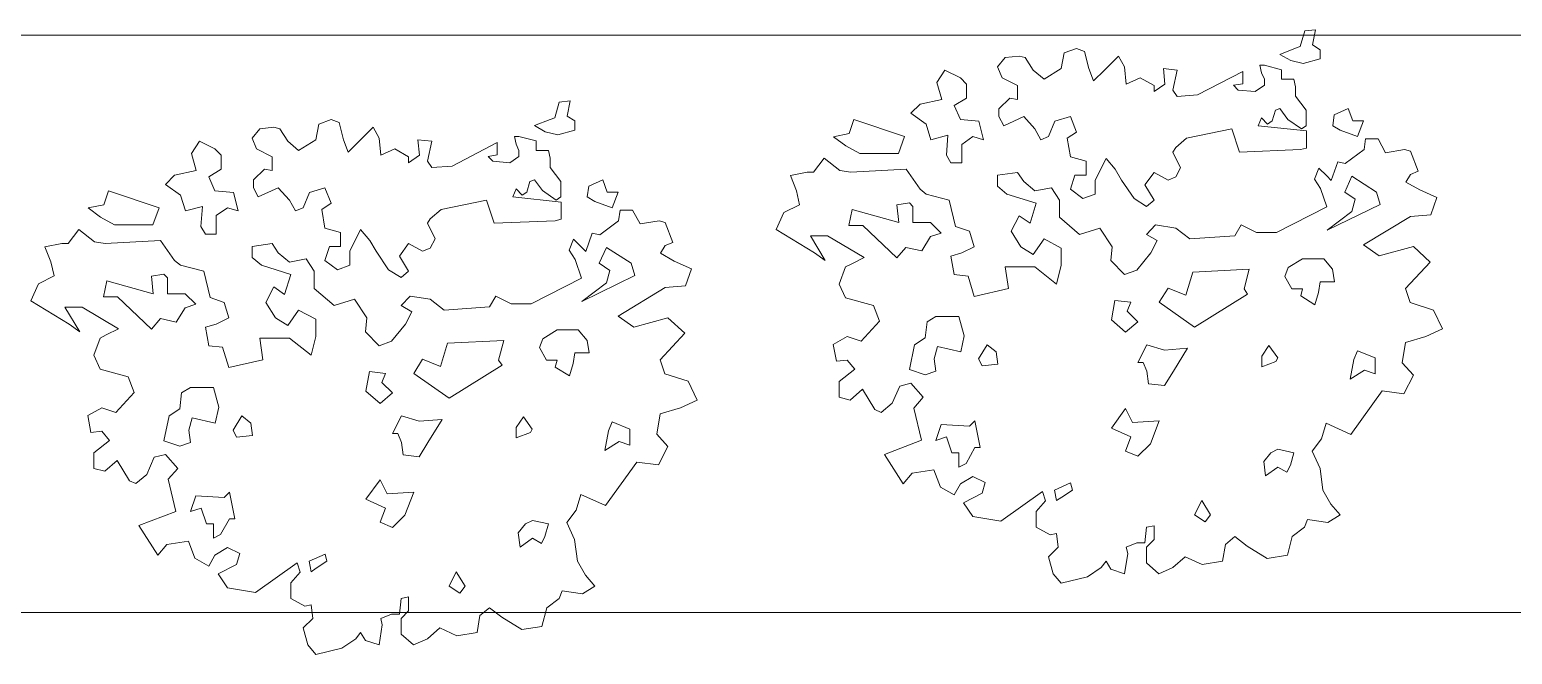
# Model space of a CAD drawing. Header units: inches. Extents: x 5 to 136470, y 9 to 138066.
# Drawn here: x 87466 to 89005, y 29167 to 29817 of the extents above; entities that cross this region are included whole.
import ezdxf

# ---------------------------------------------------------------- set-up
doc = ezdxf.new("R2010")
doc.units = ezdxf.units.IN
doc.header["$MEASUREMENT"] = 0
doc.layers.add('partition', color=253, linetype='Continuous', lineweight=5)
doc.layers.add('TREES', color=72, linetype='Continuous', lineweight=5, transparency=0.05)
doc.styles.add('ROMANS', font='', dxfattribs={"width": 0.8})
doc.styles.get('ROMANS').set_extended_font_data('VNI-Avo')

# ---------------------------------------------------------------- blocks, each defined once
blk = doc.blocks.new('A$C7b2e77e3')
at = {"layer": 'partition'}
for p, q in [((34066.5, 18205.8), (27393.4, 18205.8)), ((34066.5, 17605.8), (27993.4, 17605.8))]:
    blk.add_line(p, q, dxfattribs=at)
at = {"layer": 'TREES'}
for p, q in [((30505.2, 18171.2), (30508.2, 18187.4)), ((30508.2, 18187.4), (30521.1, 18192.1)), ((30521.1, 18192.1), (30529.3, 18189)), ((30529.3, 18189), (30534, 18171.2)), ((30439.2, 18172.9), (30447.1, 18182.5)), ((30443.8, 18161.6), (30439.2, 18172.9)), ((30447.1, 18182.5), (30461.6, 18184.1)), ((30461.6, 18184.1), (30467.9, 18182.5)), ((30467.9, 18182.5), (30476.2, 18169.6)), ((30487.4, 18160), (30505.2, 18171.2)), ((30534, 18171.2), (30538.9, 18158.3)), ((30550.2, 18169.6), (30564.7, 18184.1)), ((30564.7, 18184.1), (30571, 18172.9)), ((30571, 18172.9), (30572.6, 18155)), ((30611.3, 18171.2), (30625.8, 18169.6)), ((30612.9, 18155), (30611.3, 18171.2)), ((30713.2, 18166.6), (30711.5, 18174.5)), ((30711.5, 18174.5), (30716.2, 18174.5)), ((30716.2, 18174.5), (30734, 18169.9)), ((30460, 18153.4), (30443.8, 18161.6)), ((30476.2, 18169.6), (30487.4, 18160)), ((30538.9, 18158.3), (30550.2, 18169.6)), ((30572.6, 18155), (30587.2, 18161.6)), ((30587.2, 18161.6), (30601.7, 18153.4)), ((30625.8, 18169.6), (30621.2, 18148.7)), ((30646.9, 18143.8), (30693.7, 18168.2)), ((30693.7, 18168.2), (30693.7, 18155.3)), ((30716.2, 18160), (30713.2, 18166.6)), ((30716.2, 18153.7), (30716.2, 18160)), ((30734, 18169.9), (30734, 18160)), ((30734, 18160), (30746.9, 18160)), ((30746.9, 18160), (30748.5, 18152)), ((30440.5, 18129.3), (30452, 18140.5)), ((30452, 18140.5), (30460, 18139.1)), ((30460, 18139.1), (30460, 18153.4)), ((30601.7, 18147.1), (30612.9, 18155)), ((30601.7, 18153.4), (30601.7, 18147.1)), ((30621.2, 18148.7), (30625.8, 18142.2)), ((30625.8, 18142.2), (30646.9, 18143.8)), ((30693.7, 18155.3), (30684.1, 18153.7)), ((30684.1, 18153.7), (30689, 18148.7)), ((30689, 18148.7), (30706.6, 18147.1)), ((30706.6, 18147.1), (30716.2, 18153.7)), ((30748.5, 18152), (30748.5, 18142.4)), ((30748.5, 18142.4), (30759.7, 18127.9)), ((30440.5, 18121.3), (30440.5, 18129.3)), ((30727.7, 18127.9), (30724.4, 18116.7)), ((30732.3, 18129.6), (30727.7, 18127.9)), ((30740.6, 18118.3), (30732.3, 18129.6)), ((30759.7, 18127.9), (30759.7, 18111.7)), ((29672.9, 18108.5), (29687.5, 18110.1)), ((29687.5, 18110.1), (29693.8, 18108.5)), ((29731, 18097.2), (29734.1, 18113.4)), ((29734.1, 18113.4), (29746.9, 18118.1)), ((29746.9, 18118.1), (29755.2, 18115)), ((29755.2, 18115), (29759.8, 18097.2)), ((29776, 18095.6), (29790.5, 18110.1)), ((29790.5, 18110.1), (29796.8, 18098.9)), ((30445.5, 18111.7), (30440.5, 18121.3)), ((30466.3, 18121.3), (30445.5, 18111.7)), ((30477.8, 18108.4), (30466.3, 18121.3)), ((30498.6, 18116.4), (30492.1, 18100.5)), ((30514.8, 18121.3), (30498.6, 18116.4)), ((30521.1, 18105.1), (30514.8, 18121.3)), ((30713.2, 18120), (30709.9, 18111.7)), ((30709.9, 18111.7), (30760, 18106.4)), ((30719.5, 18113.4), (30713.2, 18120)), ((30724.4, 18116.7), (30719.5, 18113.4)), ((30754.8, 18108.4), (30740.6, 18118.3)), ((30759.7, 18111.7), (30754.8, 18108.4)), ((29665, 18098.9), (29672.9, 18108.5)), ((29669.6, 18087.6), (29665, 18098.9)), ((29693.8, 18108.5), (29702, 18095.6)), ((29702, 18095.6), (29713.2, 18086)), ((29713.2, 18086), (29731, 18097.2)), ((29759.8, 18097.2), (29764.8, 18084.3)), ((29764.8, 18084.3), (29776, 18095.6)), ((29796.8, 18098.9), (29798.5, 18081)), ((29837.1, 18097.2), (29851.6, 18095.6)), ((29838.8, 18081), (29837.1, 18097.2)), ((29851.6, 18095.6), (29847, 18074.7)), ((29872.7, 18069.8), (29919.5, 18094.2)), ((29919.5, 18094.2), (29919.5, 18081.3)), ((29939, 18092.6), (29937.3, 18100.5)), ((29937.3, 18100.5), (29942, 18100.5)), ((29942, 18100.5), (29959.8, 18095.9)), ((29959.8, 18095.9), (29959.8, 18086)), ((30484.1, 18097.2), (30477.8, 18108.4)), ((30492.1, 18100.5), (30484.1, 18097.2)), ((30511.5, 18098.8), (30521.1, 18105.1)), ((30514.8, 18079.4), (30511.5, 18098.8)), ((30635.4, 18098.8), (30624.2, 18089)), ((30682.5, 18108.4), (30635.4, 18098.8)), ((30690.4, 18084.3), (30682.5, 18108.4)), ((30760, 18106.4), (30760, 18088.5)), ((30819.8, 18086.9), (30821.4, 18098.1)), ((30821.4, 18098.1), (30834.3, 18098.1)), ((30834.3, 18098.1), (30842.2, 18083.6)), ((29685.8, 18079.4), (29669.6, 18087.6)), ((29685.8, 18065.1), (29685.8, 18079.4)), ((29798.5, 18081), (29813, 18087.6)), ((29813, 18087.6), (29827.5, 18079.4)), ((29827.5, 18073.1), (29838.8, 18081)), ((29827.5, 18079.4), (29827.5, 18073.1)), ((29919.5, 18081.3), (29909.9, 18079.7)), ((29909.9, 18079.7), (29914.9, 18074.7)), ((29932.4, 18073.1), (29942, 18079.7)), ((29942, 18086), (29939, 18092.6)), ((29942, 18079.7), (29942, 18086)), ((29959.8, 18086), (29972.7, 18086)), ((29972.7, 18086), (29974.3, 18078)), ((30531, 18074.7), (30514.8, 18079.4)), ((30624.2, 18089), (30621.2, 18084.3)), ((30621.2, 18084.3), (30629.1, 18068.1)), ((30753.7, 18086.9), (30690.4, 18084.3)), ((30760, 18088.5), (30753.7, 18086.9)), ((30800.3, 18072.4), (30819.8, 18086.9)), ((30842.2, 18083.6), (30861.7, 18086.9)), ((30861.7, 18086.9), (30868, 18085.2)), ((30868, 18085.2), (30876, 18064.4)), ((29666.4, 18055.3), (29677.9, 18066.5)), ((29677.9, 18066.5), (29685.8, 18065.1)), ((29847, 18074.7), (29851.6, 18068.2)), ((29851.6, 18068.2), (29872.7, 18069.8)), ((29914.9, 18074.7), (29932.4, 18073.1)), ((29974.3, 18078), (29974.3, 18068.4)), ((29974.3, 18068.4), (29985.6, 18053.9)), ((30223.9, 18060), (30241.4, 18063.3)), ((30241.4, 18063.3), (30248, 18063.3)), ((30248, 18063.3), (30259.2, 18077.9)), ((30259.2, 18077.9), (30275.4, 18065)), ((30275.4, 18065), (30286.6, 18063.3)), ((30286.6, 18063.3), (30344.1, 18066.5)), ((30344.1, 18066.5), (30358.6, 18045.6)), ((30531, 18060.2), (30531, 18074.7)), ((30551.8, 18077.7), (30540.6, 18055.2)), ((30561.4, 18066.5), (30551.8, 18077.7)), ((30568, 18055.2), (30561.4, 18066.5)), ((30629.1, 18068.1), (30624.2, 18058.5)), ((30768.2, 18056.2), (30772.9, 18067.7)), ((30772.9, 18067.7), (30781.1, 18059.5)), ((30785.7, 18054.9), (30792.4, 18074)), ((30792.4, 18074), (30800.3, 18072.4)), ((30876, 18064.4), (30868, 18061.1)), ((29666.4, 18047.3), (29666.4, 18055.3)), ((29953.5, 18053.9), (29950.2, 18042.7)), ((29958.2, 18055.6), (29953.5, 18053.9)), ((29966.4, 18044.3), (29958.2, 18055.6)), ((29985.6, 18053.9), (29985.6, 18037.7)), ((30230.2, 18044.1), (30223.9, 18060)), ((30439.2, 18060.2), (30460, 18063.2)), ((30439.2, 18048.9), (30439.2, 18060.2)), ((30448.8, 18040.7), (30439.2, 18048.9)), ((30460, 18063.2), (30466.3, 18053.6)), ((30466.3, 18053.6), (30477.8, 18044)), ((30514.8, 18045.6), (30519.5, 18060.2)), ((30519.5, 18060.2), (30531, 18060.2)), ((30540.6, 18055.2), (30540.6, 18040.7)), ((30580.9, 18036), (30568, 18055.2)), ((30601.7, 18063.2), (30592.1, 18050.3)), ((30592.1, 18050.3), (30601.7, 18034.4)), ((30616.2, 18055.2), (30601.7, 18063.2)), ((30624.2, 18058.5), (30616.2, 18055.2)), ((30774.5, 18046.6), (30768.2, 18056.2)), ((30781.1, 18059.5), (30785.7, 18054.9)), ((30868, 18061.1), (30863.1, 18053.2)), ((30863.1, 18053.2), (30877.6, 18044.9)), ((29671.3, 18037.7), (29666.4, 18047.3)), ((29692.1, 18047.3), (29671.3, 18037.7)), ((29703.6, 18034.4), (29692.1, 18047.3)), ((29709.9, 18023.2), (29703.6, 18034.4)), ((29724.5, 18042.4), (29717.9, 18026.5)), ((29740.6, 18047.3), (29724.5, 18042.4)), ((29746.9, 18031.1), (29740.6, 18047.3)), ((29908.3, 18034.4), (29861.2, 18024.8)), ((29916.2, 18010.3), (29908.3, 18034.4)), ((29939, 18046), (29935.7, 18037.7)), ((29935.7, 18037.7), (29985.8, 18032.4)), ((29945.3, 18039.4), (29939, 18046)), ((29950.2, 18042.7), (29945.3, 18039.4)), ((29980.6, 18034.4), (29966.4, 18044.3)), ((29985.6, 18037.7), (29980.6, 18034.4)), ((30233.4, 18029.6), (30230.2, 18044.1)), ((30358.6, 18045.6), (30364.9, 18040.7)), ((30364.9, 18040.7), (30389, 18034.4)), ((30389, 18034.4), (30395.6, 18007)), ((30479.2, 18031.1), (30448.8, 18040.7)), ((30477.8, 18044), (30495.3, 18047.3)), ((30495.3, 18047.3), (30503.6, 18034.4)), ((30503.6, 18034.4), (30503.6, 18016.6)), ((30527.7, 18036), (30514.8, 18045.6)), ((30540.6, 18040.7), (30527.7, 18036)), ((30593.7, 18027.8), (30580.9, 18036)), ((30601.7, 18034.4), (30593.7, 18027.8)), ((30781.1, 18027.4), (30774.5, 18046.6)), ((30877.6, 18044.9), (30895.4, 18037)), ((30895.4, 18037), (30889.1, 18019.2)), ((29717.9, 18026.5), (29709.9, 18023.2)), ((29737.3, 18024.8), (29746.9, 18031.1)), ((29740.6, 18005.4), (29737.3, 18024.8)), ((29861.2, 18024.8), (29850, 18015)), ((29985.8, 18032.4), (29985.8, 18014.5)), ((30045.6, 18012.9), (30047.2, 18024.1)), ((30047.2, 18024.1), (30060.1, 18024.1)), ((30060.1, 18024.1), (30068.1, 18009.6)), ((30209.3, 18003.8), (30217.3, 18021.4)), ((30217.3, 18021.4), (30233.4, 18029.6)), ((30453.4, 18002), (30461.6, 18018.2)), ((30461.6, 18018.2), (30472.9, 18010.3)), ((30472.9, 18010.3), (30479.2, 18031.1)), ((30729, 18000.7), (30781.1, 18027.4)), ((30868, 18017.5), (30819.2, 17987.8)), ((30889.1, 18019.2), (30868, 18017.5)), ((29473.8, 17989.3), (29485, 18003.9)), ((29485, 18003.9), (29501.2, 17991)), ((29756.8, 18000.7), (29740.6, 18005.4)), ((29777.6, 18003.7), (29766.4, 17981.2)), ((29787.2, 17992.5), (29777.6, 18003.7)), ((29850, 18015), (29847, 18010.3)), ((29847, 18010.3), (29854.9, 17994.1)), ((29979.5, 18012.9), (29916.2, 18010.3)), ((29985.8, 18014.5), (29979.5, 18012.9)), ((30026.1, 17998.4), (30045.6, 18012.9)), ((30068.1, 18009.6), (30087.5, 18012.9)), ((30087.5, 18012.9), (30093.8, 18011.2)), ((30093.8, 18011.2), (30101.8, 17990.4)), ((30248.9, 17979.6), (30209.3, 18003.8)), ((30395.6, 18007), (30410.1, 18002)), ((30410.1, 18002), (30414.8, 17985.9)), ((30463.3, 17985.9), (30453.4, 18002)), ((30503.6, 18016.6), (30524.4, 17998.8)), ((30524.4, 17998.8), (30545.2, 18005.3)), ((30545.2, 18005.3), (30558.1, 17985.9)), ((30593.7, 17998.8), (30603.3, 18008.6)), ((30603.3, 18008.6), (30624.2, 18005.3)), ((30624.2, 18005.3), (30638.7, 17994.1)), ((30685.7, 17997.4), (30692, 18008.6)), ((30692, 18008.6), (30708.2, 18000.7)), ((29449.7, 17986), (29467.2, 17989.3)), ((29467.2, 17989.3), (29473.8, 17989.3)), ((29501.2, 17991), (29512.4, 17989.3)), ((29512.4, 17989.3), (29569.9, 17992.5)), ((29569.9, 17992.5), (29584.4, 17971.6)), ((29665, 17986.2), (29685.8, 17989.2)), ((29685.8, 17989.2), (29692.1, 17979.6)), ((29756.8, 17986.2), (29756.8, 18000.7)), ((29793.8, 17981.2), (29787.2, 17992.5)), ((29827.5, 17989.2), (29817.9, 17976.3)), ((29842, 17981.2), (29827.5, 17989.2)), ((29854.9, 17994.1), (29850, 17984.5)), ((29994.1, 17982.2), (29998.7, 17993.7)), ((29998.7, 17993.7), (30006.9, 17985.5)), ((30011.5, 17980.9), (30018.2, 18000)), ((30018.2, 18000), (30026.1, 17998.4)), ((30093.8, 17987.1), (30088.9, 17979.2)), ((30101.8, 17990.4), (30093.8, 17987.1)), ((30244.7, 17997.2), (30260.2, 17971.6)), ((30262.5, 17997.2), (30244.7, 17997.2)), ((30300.5, 17974.6), (30262.5, 17997.2)), ((30487.4, 17994.1), (30476.2, 17977.9)), ((30505.2, 17984.5), (30487.4, 17994.1)), ((30605, 17992.4), (30593.7, 17998.8)), ((30598.4, 17979.6), (30605, 17992.4)), ((30638.7, 17994.1), (30685.7, 17997.4)), ((30708.2, 18000.7), (30729, 18000.7)), ((30819.2, 17987.8), (30835.4, 17976.6)), ((29456, 17970.1), (29449.7, 17986)), ((29584.4, 17971.6), (29590.7, 17966.7)), ((29665, 17974.9), (29665, 17986.2)), ((29674.6, 17966.7), (29665, 17974.9)), ((29692.1, 17979.6), (29703.6, 17970)), ((29703.6, 17970), (29721.2, 17973.3)), ((29721.2, 17973.3), (29729.4, 17960.4)), ((29740.6, 17971.6), (29745.3, 17986.2)), ((29753.5, 17962), (29740.6, 17971.6)), ((29745.3, 17986.2), (29756.8, 17986.2)), ((29766.4, 17981.2), (29766.4, 17966.7)), ((29806.7, 17962), (29793.8, 17981.2)), ((29817.9, 17976.3), (29827.5, 17960.4)), ((29850, 17984.5), (29842, 17981.2)), ((30000.4, 17972.6), (29994.1, 17982.2)), ((30006.9, 17953.4), (30000.4, 17972.6)), ((30006.9, 17985.5), (30011.5, 17980.9)), ((30088.9, 17979.2), (30103.4, 17970.9)), ((30103.4, 17970.9), (30121.2, 17963)), ((30260.2, 17971.6), (30248.9, 17979.6)), ((30287.6, 17968.3), (30300.5, 17974.6)), ((30401.9, 17979.6), (30390.6, 17976.3)), ((30390.6, 17976.3), (30393.9, 17957.1)), ((30414.8, 17985.9), (30401.9, 17979.6)), ((30476.2, 17977.9), (30463.3, 17985.9)), ((30505.2, 17966.7), (30505.2, 17984.5)), ((30558.1, 17985.9), (30556.7, 17971.6)), ((30556.7, 17971.6), (30571, 17957.1)), ((30583.9, 17961.7), (30598.4, 17979.6)), ((30835.4, 17976.6), (30871, 17986.1)), ((30871, 17986.1), (30888.6, 17970)), ((29443.1, 17947.4), (29459.3, 17955.6)), ((29459.3, 17955.6), (29456, 17970.1)), ((29590.7, 17966.7), (29614.8, 17960.4)), ((29614.8, 17960.4), (29621.4, 17933)), ((29705, 17957.1), (29674.6, 17966.7)), ((29698.7, 17936.3), (29705, 17957.1)), ((29729.4, 17960.4), (29729.4, 17942.6)), ((29766.4, 17966.7), (29753.5, 17962)), ((29819.6, 17953.8), (29806.7, 17962)), ((29827.5, 17960.4), (29819.6, 17953.8)), ((30121.2, 17963), (30114.9, 17945.2)), ((30274.7, 17947.2), (30281.3, 17965)), ((30281.3, 17965), (30287.6, 17968.3)), ((30393.9, 17957.1), (30408.5, 17955.4)), ((30447.1, 17965), (30477.8, 17965)), ((30450.4, 17942.5), (30447.1, 17965)), ((30477.8, 17965), (30500.3, 17947.2)), ((30500.3, 17947.2), (30505.2, 17966.7)), ((30571, 17957.1), (30583.9, 17961.7)), ((30888.6, 17970), (30862.8, 17942.6)), ((29435.2, 17929.8), (29443.1, 17947.4)), ((29679.2, 17928), (29687.5, 17944.2)), ((29687.5, 17944.2), (29698.7, 17936.3)), ((29729.4, 17942.6), (29750.2, 17924.8)), ((29954.9, 17926.7), (30006.9, 17953.4)), ((30093.8, 17943.5), (30045, 17913.8)), ((30114.9, 17945.2), (30093.8, 17943.5)), ((30281.3, 17932.7), (30274.7, 17947.2)), ((30408.5, 17955.4), (30414.8, 17934.3)), ((30414.8, 17934.3), (30450.4, 17942.5)), ((30862.8, 17942.6), (30867.7, 17928)), ((29474.8, 17905.6), (29435.2, 17929.8)), ((29621.4, 17933), (29635.9, 17928)), ((29635.9, 17928), (29640.6, 17911.9)), ((29689.1, 17911.9), (29679.2, 17928)), ((29750.2, 17924.8), (29771.1, 17931.3)), ((29771.1, 17931.3), (29783.9, 17911.9)), ((29819.6, 17924.8), (29829.2, 17934.6)), ((29830.8, 17918.4), (29819.6, 17924.8)), ((29829.2, 17934.6), (29850, 17931.3)), ((29850, 17931.3), (29864.5, 17920.1)), ((29911.6, 17923.4), (29917.9, 17934.6)), ((29917.9, 17934.6), (29934, 17926.7)), ((29934, 17926.7), (29954.9, 17926.7)), ((30310.3, 17924.7), (30281.3, 17932.7)), ((30316.6, 17908.5), (30310.3, 17924.7)), ((30867.7, 17928), (30891.9, 17920.1)), ((29470.5, 17923.2), (29486, 17897.6)), ((29488.3, 17923.2), (29470.5, 17923.2)), ((29526.3, 17900.6), (29488.3, 17923.2)), ((29640.6, 17911.9), (29627.7, 17905.6)), ((29702, 17903.9), (29689.1, 17911.9)), ((29713.2, 17920.1), (29702, 17903.9)), ((29731, 17910.5), (29713.2, 17920.1)), ((29731, 17892.7), (29731, 17910.5)), ((29783.9, 17911.9), (29782.6, 17897.6)), ((29824.2, 17905.6), (29830.8, 17918.4)), ((29864.5, 17920.1), (29911.6, 17923.4)), ((30045, 17913.8), (30061.2, 17902.5)), ((30061.2, 17902.5), (30096.8, 17912.1)), ((30096.8, 17912.1), (30114.4, 17896)), ((30891.9, 17920.1), (30901.4, 17900.6)), ((29486, 17897.6), (29474.8, 17905.6)), ((29507.1, 17891), (29513.4, 17894.3)), ((29513.4, 17894.3), (29526.3, 17900.6)), ((29627.7, 17905.6), (29616.5, 17902.3)), ((29616.5, 17902.3), (29619.8, 17883.1)), ((29782.6, 17897.6), (29796.8, 17883.1)), ((29809.7, 17887.7), (29824.2, 17905.6)), ((30114.4, 17896), (30088.6, 17868.5)), ((30297.5, 17887.7), (30316.6, 17908.5)), ((30901.4, 17900.6), (30883.9, 17892.6)), ((29500.5, 17873.2), (29507.1, 17891)), ((29619.8, 17883.1), (29634.3, 17881.4)), ((29634.3, 17881.4), (29640.6, 17860.3)), ((29672.9, 17891), (29703.6, 17891)), ((29676.2, 17868.5), (29672.9, 17891)), ((29703.6, 17891), (29726.1, 17873.2)), ((29726.1, 17873.2), (29731, 17892.7)), ((29796.8, 17883.1), (29809.7, 17887.7)), ((30268.4, 17884.4), (30282.9, 17892.6)), ((30271.7, 17866.9), (30268.4, 17884.4)), ((30282.9, 17892.6), (30297.5, 17887.7)), ((30862.8, 17886.3), (30859.5, 17865.2)), ((30883.9, 17892.6), (30862.8, 17886.3)), ((29507.1, 17858.7), (29500.5, 17873.2)), ((29640.6, 17860.3), (29676.2, 17868.5)), ((30088.6, 17868.5), (30093.6, 17854)), ((30282.9, 17868.2), (30271.7, 17866.9)), ((30290.9, 17858.6), (30282.9, 17868.2)), ((30859.5, 17865.2), (30871, 17852.3)), ((29536.2, 17850.7), (29507.1, 17858.7)), ((29542.5, 17834.5), (29536.2, 17850.7)), ((30093.6, 17854), (30117.7, 17846.1)), ((30274.7, 17845.8), (30290.9, 17858.6)), ((30871, 17852.3), (30861.2, 17833.1)), ((29523.3, 17813.7), (29542.5, 17834.5)), ((30117.7, 17846.1), (30127.3, 17826.6)), ((30274.7, 17829.6), (30274.7, 17845.8)), ((30298.8, 17837.8), (30285.9, 17826.6)), ((30311.7, 17816.7), (30298.8, 17837.8)), ((30337.5, 17841.1), (30329.5, 17823.3)), ((30349, 17844.1), (30337.5, 17841.1)), ((30361.9, 17829.6), (30349, 17844.1)), ((30838.7, 17836.2), (30806.2, 17790.9)), ((30861.2, 17833.1), (30838.7, 17836.2)), ((29494.2, 17810.4), (29508.8, 17818.6)), ((29508.8, 17818.6), (29523.3, 17813.7)), ((30109.7, 17818.6), (30088.6, 17812.3)), ((30127.3, 17826.6), (30109.7, 17818.6)), ((30285.9, 17826.6), (30274.7, 17829.6)), ((30329.5, 17823.3), (30318.3, 17813.7)), ((30352, 17818.3), (30361.9, 17829.6)), ((30360, 17784.9), (30352, 17818.3)), ((29497.5, 17792.9), (29494.2, 17810.4)), ((30088.6, 17812.3), (30085.3, 17791.2)), ((30318.3, 17813.7), (30311.7, 17816.7)), ((30780.4, 17802.4), (30775.7, 17786.3)), ((30806.2, 17790.9), (30780.4, 17802.4)), ((29508.8, 17794.2), (29497.5, 17792.9)), ((29516.7, 17784.6), (29508.8, 17794.2)), ((30085.3, 17791.2), (30096.8, 17778.3)), ((30775.7, 17786.3), (30765.9, 17773.4)), ((29500.5, 17771.8), (29516.7, 17784.6)), ((29500.5, 17755.6), (29500.5, 17771.8)), ((30096.8, 17778.3), (30087, 17759.1)), ((30321.6, 17770.1), (30360, 17784.9)), ((30765.9, 17773.4), (30774.1, 17755.5)), ((29511.8, 17752.6), (29500.5, 17755.6)), ((29524.7, 17763.8), (29511.8, 17752.6)), ((29537.5, 17742.7), (29524.7, 17763.8)), ((29563.3, 17767.1), (29555.4, 17749.3)), ((29574.8, 17770.1), (29563.3, 17767.1)), ((29587.7, 17755.6), (29574.8, 17770.1)), ((29577.8, 17744.3), (29587.7, 17755.6)), ((30064.5, 17762.2), (30032, 17716.9)), ((30087, 17759.1), (30064.5, 17762.2)), ((30341, 17739.4), (30321.6, 17770.1)), ((30774.1, 17755.5), (30777.1, 17733.1)), ((29544.1, 17739.7), (29537.5, 17742.7)), ((29555.4, 17749.3), (29544.1, 17739.7)), ((29585.8, 17710.9), (29577.8, 17744.3)), ((30350.6, 17750.6), (30341, 17739.4)), ((30373.1, 17753.9), (30350.6, 17750.6)), ((30379.7, 17736.1), (30373.1, 17753.9)), ((30413.4, 17747.3), (30400.5, 17739.4)), ((30426.3, 17741), (30413.4, 17747.3)), ((30423, 17729.8), (30426.3, 17741)), ((30006.2, 17728.4), (30001.6, 17712.2)), ((30032, 17716.9), (30006.2, 17728.4)), ((30394.2, 17728.1), (30379.7, 17736.1)), ((30400.5, 17739.4), (30394.2, 17728.1)), ((30403.8, 17719.9), (30423, 17729.8)), ((30485.8, 17731.4), (30442.5, 17700.7)), ((30489, 17721.8), (30485.8, 17731.4)), ((30777.1, 17733.1), (30785.3, 17718.5)), ((29547.4, 17696.1), (29585.8, 17710.9)), ((30001.6, 17712.2), (29991.7, 17699.4)), ((30413.4, 17705.6), (30403.8, 17719.9)), ((30479.2, 17710.6), (30489, 17721.8)), ((30479.2, 17694.4), (30479.2, 17710.6)), ((30785.3, 17718.5), (30794.9, 17707.3)), ((29566.9, 17665.4), (29547.4, 17696.1)), ((29991.7, 17699.4), (29999.9, 17681.5)), ((30442.5, 17700.7), (30413.4, 17705.6)), ((30493.7, 17686.4), (30479.2, 17694.4)), ((30593.7, 17694.4), (30592.1, 17678.2)), ((30601.7, 17696), (30593.7, 17694.4)), ((30601.7, 17681.5), (30601.7, 17696)), ((30757.9, 17694.4), (30745, 17684.8)), ((30761.2, 17702.3), (30757.9, 17694.4)), ((30782, 17699.3), (30761.2, 17702.3)), ((30794.9, 17707.3), (30782, 17699.3)), ((29598.9, 17679.9), (29576.5, 17676.6)), ((29605.5, 17662.1), (29598.9, 17679.9)), ((29999.9, 17681.5), (30002.9, 17659.1)), ((30500.3, 17687.8), (30493.7, 17686.4)), ((30501.9, 17673.6), (30500.3, 17687.8)), ((30593.7, 17673.6), (30601.7, 17681.5)), ((30685.6, 17684.8), (30675.7, 17676.6)), ((30698.4, 17674.9), (30685.6, 17684.8)), ((30745, 17684.8), (30740.1, 17665.3)), ((29576.5, 17676.6), (29566.9, 17665.4)), ((29626.3, 17665.4), (29620, 17654.1)), ((29639.2, 17673.3), (29626.3, 17665.4)), ((29652.1, 17667), (29639.2, 17673.3)), ((29648.8, 17655.8), (29652.1, 17667)), ((30492.1, 17663.7), (30501.9, 17673.6)), ((30497, 17646.1), (30492.1, 17663.7)), ((30574.3, 17667), (30571, 17646.1)), ((30583.9, 17678.2), (30572.6, 17673.6)), ((30572.6, 17673.6), (30574.3, 17667)), ((30592.1, 17678.2), (30583.9, 17678.2)), ((30593.7, 17657.4), (30593.7, 17673.6)), ((30634, 17663.7), (30621.2, 17652.4)), ((30651.6, 17655.7), (30634, 17663.7)), ((30675.7, 17676.6), (30672.7, 17659)), ((30719.3, 17662), (30698.4, 17674.9)), ((30740.1, 17665.3), (30719.3, 17662)), ((29620, 17654.1), (29605.5, 17662.1)), ((29629.6, 17645.9), (29648.8, 17655.8)), ((29711.6, 17657.4), (29668.3, 17626.7)), ((29705, 17636.6), (29714.9, 17647.8)), ((29714.9, 17647.8), (29711.6, 17657.4)), ((30002.9, 17659.1), (30011.2, 17644.5)), ((30546.9, 17652.4), (30532.4, 17642.8)), ((30551.8, 17659), (30546.9, 17652.4)), ((30556.7, 17650.8), (30551.8, 17659)), ((30571, 17646.1), (30556.7, 17650.8)), ((30606.6, 17646.1), (30593.7, 17657.4)), ((30621.2, 17652.4), (30606.6, 17646.1)), ((30672.7, 17659), (30651.6, 17655.7)), ((29639.2, 17631.6), (29629.6, 17645.9)), ((29705, 17620.4), (29705, 17636.6)), ((30020.7, 17633.3), (30007.9, 17625.3)), ((30011.2, 17644.5), (30020.7, 17633.3)), ((30505.2, 17636.3), (30497, 17646.1)), ((30532.4, 17642.8), (30505.2, 17636.3)), ((29668.3, 17626.7), (29639.2, 17631.6)), ((29719.5, 17612.4), (29705, 17620.4)), ((29819.6, 17620.4), (29817.9, 17604.2)), ((29827.5, 17622), (29819.6, 17620.4)), ((29827.5, 17607.5), (29827.5, 17622)), ((29983.7, 17620.4), (29970.9, 17610.8)), ((29987, 17628.3), (29983.7, 17620.4)), ((30007.9, 17625.3), (29987, 17628.3)), ((29726.1, 17613.8), (29719.5, 17612.4)), ((29727.8, 17599.6), (29726.1, 17613.8)), ((29809.7, 17604.2), (29798.5, 17599.6)), ((29817.9, 17604.2), (29809.7, 17604.2)), ((29819.6, 17599.6), (29827.5, 17607.5)), ((29901.5, 17602.6), (29898.5, 17585)), ((29911.4, 17610.8), (29901.5, 17602.6)), ((29924.3, 17600.9), (29911.4, 17610.8)), ((29970.9, 17610.8), (29965.9, 17591.3)), ((29717.9, 17589.7), (29727.8, 17599.6)), ((29722.8, 17572.1), (29717.9, 17589.7)), ((29800.1, 17593), (29796.8, 17572.1)), ((29798.5, 17599.6), (29800.1, 17593)), ((29819.6, 17583.4), (29819.6, 17599.6)), ((29859.9, 17589.7), (29847, 17578.4)), ((29877.4, 17581.7), (29859.9, 17589.7)), ((29945.1, 17588), (29924.3, 17600.9)), ((29965.9, 17591.3), (29945.1, 17588)), ((29731, 17562.3), (29722.8, 17572.1)), ((29772.7, 17578.4), (29758.2, 17568.8)), ((29777.6, 17585), (29772.7, 17578.4)), ((29782.6, 17576.8), (29777.6, 17585)), ((29796.8, 17572.1), (29782.6, 17576.8)), ((29832.5, 17572.1), (29819.6, 17583.4)), ((29847, 17578.4), (29832.5, 17572.1)), ((29898.5, 17585), (29877.4, 17581.7)), ((29758.2, 17568.8), (29731, 17562.3))]:
    blk.add_line(p, q, dxfattribs=at)
for points in [[(30743.6, 18179.5), (30756.5, 18176.2), (30774.3, 18181.1), (30774.3, 18190.7), (30766.3, 18195.6), (30769.3, 18211.5), (30758.1, 18210.2), (30753.4, 18194), (30748.5, 18192.3), (30732.3, 18185.8)], [(30386, 18081), (30390.6, 18073.1), (30401.9, 18073.1), (30401.9, 18092.3), (30413.4, 18100.5), (30424.6, 18097.2), (30419.7, 18116.4), (30400.5, 18118), (30393.9, 18132.6), (30406.8, 18140.5), (30406.8, 18155), (30400.5, 18161.6), (30384.3, 18169.6), (30376.1, 18156.7), (30381.1, 18139.1), (30358.6, 18134.2), (30349, 18124.6), (30364.9, 18113.4), (30369.8, 18097.2), (30387.6, 18101.9)], [(29969.4, 18105.5), (29982.3, 18102.2), (30000.1, 18107.1), (30000.1, 18116.7), (29992.1, 18121.6), (29995.2, 18137.5), (29983.9, 18136.2), (29979.3, 18120), (29974.3, 18118.3), (29958.2, 18111.8)], [(30795.1, 18107.1), (30812.9, 18100.5), (30819.2, 18116.7), (30808, 18116.7), (30803.3, 18129.6), (30788.8, 18123), (30787.2, 18111.7)], [(30296.2, 18082.8), (30336.1, 18082.7), (30342.4, 18100.5), (30289.9, 18118.2), (30285, 18103.6), (30268.8, 18100.3), (30281.7, 18090.8)], [(29611.8, 18007), (29616.5, 17999.1), (29627.7, 17999.1), (29627.7, 18018.3), (29639.2, 18026.5), (29650.5, 18023.2), (29645.5, 18042.4), (29626.3, 18044), (29619.8, 18058.6), (29632.6, 18066.5), (29632.6, 18081), (29626.3, 18087.6), (29610.2, 18095.6), (29601.9, 18082.7), (29606.9, 18065.1), (29584.4, 18060.2), (29574.8, 18050.6), (29590.7, 18039.4), (29595.6, 18023.2), (29613.5, 18027.9)], [(30020.9, 18033.1), (30038.7, 18026.5), (30045, 18042.7), (30033.8, 18042.7), (30029.1, 18055.6), (30014.6, 18049), (30013, 18037.7)], [(30832.8, 18042.7), (30836.5, 18029.9), (30781.6, 18003), (30807, 18022.5), (30810.7, 18035.4), (30799.7, 18042.7), (30807, 18059.3)], [(29522, 18008.8), (29561.9, 18008.7), (29568.2, 18026.5), (29515.7, 18044.2), (29510.8, 18029.6), (29494.6, 18026.3), (29507.5, 18016.7)], [(30369.6, 17996.4), (30360.4, 17981.6), (30343.8, 17985.3), (30334.6, 17974.3), (30299.3, 18008), (30284.6, 18008), (30288.2, 18024.5), (30336.5, 18011.1), (30334.6, 18029.5), (30347.5, 18031.4), (30351.2, 18027.7), (30351.2, 18011.1), (30369.6, 18011.1), (30380.6, 18000.1)], [(30058.6, 17968.7), (30062.3, 17955.9), (30007.4, 17929), (30032.9, 17948.5), (30036.5, 17961.4), (30025.5, 17968.7), (30032.9, 17985.3)], [(30755.8, 17942.2), (30744.8, 17942.2), (30737.4, 17955.1), (30741.1, 17964.3), (30755.8, 17973.5), (30777.9, 17973.5), (30787.1, 17962.5), (30789, 17949.6), (30774.2, 17949.6), (30772.4, 17938.5), (30768.7, 17925.6), (30754, 17934.8)], [(29595.4, 17922.4), (29586.2, 17907.6), (29569.6, 17911.3), (29560.4, 17900.3), (29525.1, 17934), (29510.4, 17934), (29514.1, 17950.5), (29562.3, 17937.1), (29560.4, 17955.5), (29573.3, 17957.4), (29577, 17953.7), (29577, 17937.1), (29595.4, 17937.1), (29606.5, 17926.1)], [(30616.2, 17943), (30607, 17928.3), (30643.8, 17902.5), (30698.8, 17936.7), (30695.1, 17942.2), (30700.6, 17962.5), (30642, 17959.6), (30634.6, 17935.6)], [(30561, 17930.1), (30557.3, 17909.8), (30572, 17897), (30584.9, 17908), (30573.9, 17919.1), (30577.5, 17928.3)], [(30404.6, 17893.3), (30400.9, 17876.7), (30376.9, 17882.2), (30373.3, 17869.3), (30375.1, 17856.5), (30364.1, 17852.8), (30347.5, 17858.3), (30353, 17884.1), (30364.1, 17891.4), (30365.9, 17908), (30375.1, 17913.5), (30399, 17913.5)], [(29981.7, 17868.2), (29970.6, 17868.2), (29963.3, 17881.1), (29966.9, 17890.3), (29981.7, 17899.5), (30003.7, 17899.5), (30012.9, 17888.5), (30014.8, 17875.6), (30000.1, 17875.6), (29998.2, 17864.5), (29994.5, 17851.6), (29979.8, 17860.8)], [(29842, 17869), (29832.8, 17854.3), (29869.6, 17828.5), (29924.6, 17862.7), (29920.9, 17868.2), (29926.5, 17888.5), (29867.8, 17885.6), (29860.4, 17861.6)], [(30437.7, 17876.7), (30439.5, 17863.8), (30423, 17862), (30419.3, 17869.3), (30428.5, 17884.1)], [(30621.7, 17856.5), (30612.5, 17841.7), (30595.9, 17843.6), (30594.1, 17856.5), (30590.4, 17865.7), (30584.9, 17865.7), (30594.1, 17884.1), (30612.5, 17878.5), (30636.4, 17880.4)], [(30728.2, 17866.7), (30730.1, 17870.4), (30720.9, 17883.3), (30713.5, 17872.2), (30713.5, 17861.2)], [(30831.3, 17870.4), (30831.3, 17853.8), (30820.2, 17857.5), (30805.5, 17848.3), (30809.2, 17868.6), (30812.9, 17877.8)], [(29786.8, 17856.1), (29783.1, 17835.8), (29797.8, 17823), (29810.7, 17834), (29799.7, 17845), (29803.4, 17854.3)], [(29630.4, 17819.3), (29626.7, 17802.7), (29602.8, 17808.2), (29599.1, 17795.3), (29600.9, 17782.5), (29589.9, 17778.8), (29573.3, 17784.3), (29578.8, 17810.1), (29589.9, 17817.4), (29591.7, 17834), (29600.9, 17839.5), (29624.9, 17839.5)], [(30597.8, 17781), (30584.9, 17768.1), (30572, 17773.6), (30577.5, 17788.3), (30557.3, 17797.5), (30572, 17817.8), (30579.4, 17803.1), (30607, 17804.9)], [(29663.5, 17802.7), (29665.3, 17789.8), (29648.8, 17788), (29645.1, 17795.3), (29654.3, 17810.1)], [(29847.5, 17782.5), (29838.3, 17767.7), (29821.8, 17769.6), (29819.9, 17782.5), (29816.2, 17791.7), (29810.7, 17791.7), (29819.9, 17810.1), (29838.3, 17804.5), (29862.3, 17806.4)], [(29954.1, 17792.7), (29955.9, 17796.4), (29946.7, 17809.3), (29939.3, 17798.2), (29939.3, 17787.2)], [(30057.1, 17796.4), (30057.1, 17779.8), (30046.1, 17783.5), (30031.3, 17774.3), (30035, 17794.6), (30038.7, 17803.8)], [(30406.4, 17760.7), (30399, 17757), (30399, 17771.8), (30391.7, 17771.8), (30386.2, 17788.3), (30375.1, 17784.7), (30380.6, 17801.2), (30410.1, 17799.4), (30415.6, 17804.9), (30421.1, 17777.3), (30415.6, 17777.3)], [(30715.6, 17762.6), (30717.4, 17747.8), (30730.3, 17757), (30739.5, 17751.5), (30743.2, 17758.9), (30746.8, 17771.8), (30730.3, 17775.4), (30722.9, 17771.8)], [(29823.6, 17707), (29810.7, 17694.1), (29797.8, 17699.6), (29803.4, 17714.3), (29783.1, 17723.5), (29797.8, 17743.8), (29805.2, 17729.1), (29832.8, 17730.9)], [(30505.8, 17725.7), (30500.2, 17722.1), (30498.4, 17733.1), (30515, 17740.5), (30516.8, 17733.1)], [(29632.2, 17686.7), (29624.9, 17683), (29624.9, 17697.8), (29617.5, 17697.8), (29612, 17714.3), (29600.9, 17710.7), (29606.5, 17727.2), (29635.9, 17725.4), (29641.4, 17730.9), (29646.9, 17703.3), (29641.4, 17703.3)], [(30643.8, 17707.3), (30654.8, 17700), (30660.4, 17707.3), (30651.2, 17722.1)], [(29941.4, 17688.6), (29943.2, 17673.8), (29956.1, 17683), (29965.3, 17677.5), (29969, 17684.9), (29972.7, 17697.8), (29956.1, 17701.4), (29948.7, 17697.8)], [(29731.6, 17651.7), (29726.1, 17648.1), (29724.2, 17659.1), (29740.8, 17666.5), (29742.6, 17659.1)], [(29869.6, 17633.3), (29880.7, 17626), (29886.2, 17633.3), (29877, 17648.1)]]:
    blk.add_lwpolyline(points, close=True, dxfattribs=at)
at = {"color": 0, "linetype": 'ByBlock', "style": 'ROMANS'}
for tag, p in [('+1200', (24241.2, 16553.9)), ('+00', (29332.1, 8469.4))]:
    blk.add_attdef(tag, p, '', height=132.2, dxfattribs=at)

msp = doc.modelspace()

# ---------------------------------------------------------------- block references
msp.add_blockref('A$C7b2e77e3', (58031.7, 11605.1))

doc.saveas('drawing.dxf')
